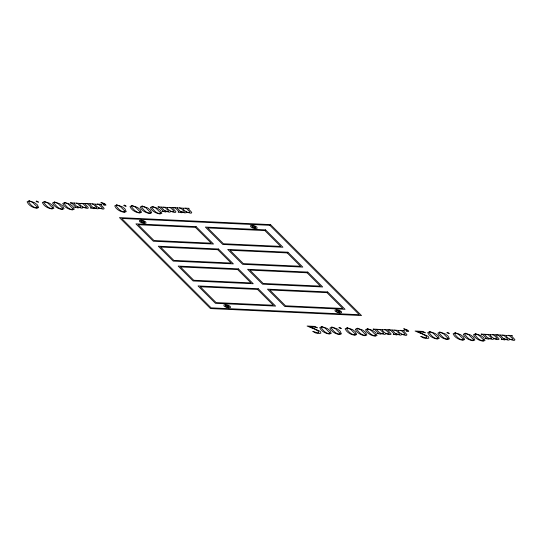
<?xml version="1.0" encoding="UTF-8"?>
<svg xmlns="http://www.w3.org/2000/svg" width="542" height="542" viewBox="0 0 542 542"><rect width="100%" height="100%" fill="white"/><g stroke="black" fill="none" stroke-linecap="round" stroke-linejoin="round"><path stroke-width="0.81" d="M142.702 221.807L144.328 221.881M253.812 226.949L255.431 227.023M227.166 306.223L228.785 306.298M338.276 311.365L339.895 311.447M37.195 206.983L37.141 207.81C33.441 208.101 30.501 204.612 28.557 201.841L29.451 201.123L32.567 202.342L37.195 206.983M52.459 207.694L52.405 208.521C48.699 208.805 45.765 205.316 43.821 202.545L44.715 201.827L47.831 203.047L52.459 207.694M62.635 208.162L62.581 208.988C58.875 209.28 55.941 205.784 53.997 203.02L54.891 202.302L58.008 203.521L62.635 208.162M72.811 208.636L72.757 209.463C69.051 209.747 66.117 206.258 64.173 203.487L65.067 202.769L68.184 203.988L72.811 208.636M124.823 211.041L124.768 211.868C121.062 212.152 118.122 208.663 116.184 205.899L117.079 205.181L120.189 206.394L124.823 211.041M140.087 211.753L140.032 212.579C136.327 212.864 133.386 209.375 131.449 206.604L132.343 205.885L135.453 207.105L140.087 211.753M150.263 212.22L150.202 213.047C146.503 213.331 143.562 209.842 141.625 207.071L142.519 206.36L145.629 207.572L150.263 212.22M160.432 212.694L160.378 213.521C156.679 213.805 153.738 210.316 151.801 207.545L152.695 206.827L155.805 208.047L160.432 212.694M329.814 332.788L329.76 333.615C326.054 333.899 323.113 330.41 321.176 327.639L322.07 326.921L325.186 328.14L329.814 332.788M339.99 333.255L339.936 334.082C336.23 334.367 333.289 330.877 331.352 328.113L332.246 327.395L335.356 328.608L339.99 333.255M355.254 333.967L355.2 334.787C351.494 335.078 348.553 331.589 346.616 328.818L347.51 328.1L350.62 329.319L355.254 333.967M365.43 334.434L365.369 335.261C361.67 335.545 358.729 332.056 356.792 329.285L357.686 328.574L360.796 329.787L365.43 334.434M375.599 334.909L375.545 335.735C371.846 336.02 368.906 332.531 366.968 329.76L367.862 329.041L370.972 330.261L375.599 334.909M437.787 337.788L437.733 338.615C434.027 338.899 431.093 335.41 429.149 332.639L430.043 331.921L433.16 333.14L437.787 337.788M447.963 338.255L447.909 339.082C444.203 339.367 441.269 335.877 439.325 333.106L440.219 332.395L443.336 333.608L447.963 338.255M463.227 338.96L463.173 339.787C459.467 340.078 456.533 336.589 454.589 333.818L455.483 333.1L458.6 334.319L463.227 338.96M473.403 339.434L473.349 340.261C469.643 340.545 466.703 337.056 464.765 334.285L465.659 333.574L468.776 334.787L473.403 339.434M483.579 339.909L483.525 340.728C479.819 341.02 476.879 337.53 474.941 334.76L475.835 334.041L478.945 335.261L483.579 339.909M82.763 207.193L82.709 207.932L81.503 208.128L77.303 206.942L78.346 207.979L74.579 207.24L75.595 206.881L72.039 203.365L70.297 202.816L74.796 203.026L73.922 203.44L77.039 206.678L80.053 207.464L80.934 207.18L80.406 206.339L77.73 203.711L75.724 203.067L80.514 203.474C77.255 203.426 83.99 208.528 85.575 207.708L86.476 207.423L85.9 206.59L83.244 203.975L81.225 203.325L85.717 203.528L84.952 203.948L88.305 207.627L88.068 208.243L86.977 208.379L82.763 207.193M98.59 207.925L98.536 208.663L97.336 208.86L93.136 207.674L94.172 208.717L90.406 207.972L91.429 207.62L87.872 204.097L86.124 203.548L90.629 203.758L89.748 204.171L92.872 207.41L95.887 208.203L96.767 207.918L96.239 207.071L93.556 204.442L91.551 203.799L96.347 204.205C93.082 204.158 99.816 209.259 101.408 208.44L102.302 208.155L101.733 207.329L99.071 204.707L97.059 204.056L101.55 204.266L100.778 204.68L104.132 208.365L103.895 208.975L102.811 209.117L98.59 207.925M170.384 211.251L170.33 211.99L169.131 212.186L164.931 211.001L165.967 212.037L162.2 211.292L163.223 210.94L159.666 207.423L157.918 206.875L162.424 207.085L161.543 207.498L164.666 210.73L167.681 211.522L168.562 211.238L168.034 210.398L165.351 207.769L163.345 207.125L168.142 207.532C164.876 207.478 171.611 212.586 173.203 211.766L174.097 211.482L173.528 210.648L170.865 208.033L168.853 207.376L173.345 207.586L172.573 208.006L175.926 211.685L175.689 212.301L174.605 212.437L170.384 211.251M186.218 211.983L186.163 212.721L184.958 212.918L180.757 211.732L181.8 212.769L178.033 212.03L179.05 211.671L175.493 208.155L173.752 207.606L178.25 207.816L177.376 208.23L180.493 211.468L183.508 212.254L184.388 211.969L183.86 211.129L181.184 208.501L179.178 207.857L183.968 208.263C180.71 208.216 187.444 213.318 189.029 212.498L189.93 212.213L189.354 211.38L186.699 208.765L184.68 208.114L189.172 208.318L188.406 208.738L191.76 212.417L191.522 213.033L190.432 213.169L186.218 211.983M385.552 333.465L385.504 334.197L384.298 334.4L380.098 333.215L381.134 334.251L377.368 333.506L378.391 333.154L374.834 329.638L373.086 329.089L377.591 329.292L376.71 329.712L379.834 332.944L382.848 333.737L383.729 333.452L383.201 332.612L380.518 329.983L378.512 329.34L383.309 329.746C380.044 329.692 386.778 334.8 388.37 333.98L389.271 333.696L388.695 332.863L386.033 330.247L384.021 329.59L388.512 329.8L387.74 330.22L391.094 333.899L390.857 334.509L389.773 334.651L385.552 333.465M401.385 334.197L401.331 334.936L400.125 335.132L395.924 333.947L396.968 334.983L393.201 334.245L394.217 333.886L390.66 330.369L388.919 329.821L393.417 330.031L392.543 330.444L395.66 333.682L398.675 334.468L399.556 334.184L399.027 333.344L396.351 330.715L394.346 330.071L399.136 330.478C395.877 330.424 402.611 335.532 404.197 334.712L405.098 334.428L404.522 333.594L401.866 330.979L399.847 330.329L404.339 330.532L403.573 330.952L406.927 334.631L406.69 335.247L405.599 335.383L401.385 334.197M493.525 338.465L493.477 339.197L492.272 339.4L488.071 338.215L489.114 339.251L485.347 338.506L486.364 338.154L482.807 334.638L481.066 334.089L485.564 334.292L484.69 334.712L487.807 337.944L490.822 338.736L491.702 338.452L491.174 337.612L488.498 334.976L486.486 334.339L491.282 334.739C488.024 334.692 494.758 339.793 496.343 338.974L497.244 338.696L496.668 337.862L494.013 335.247L491.994 334.59L496.486 334.8L495.72 335.22L499.074 338.899L498.836 339.509L497.746 339.651L493.525 338.465M509.358 339.197L509.304 339.936L508.105 340.132L503.904 338.946L504.941 339.983L501.174 339.238L502.197 338.885L498.64 335.369L496.892 334.82L501.391 335.031L500.517 335.444L503.633 338.682L506.655 339.468L507.536 339.184L507 338.344L504.324 335.715L502.319 335.071L507.109 335.478C503.85 335.423 510.584 340.532 512.17 339.712L513.071 339.428L512.502 338.594L509.839 335.979L507.82 335.322L512.312 335.532L511.546 335.952L514.9 339.631L514.663 340.247L513.579 340.383L509.358 339.197M29.092 200.784L27.1 201.861C28.706 205.635 32.818 207.674 36.693 208.297L38.631 207.579L37.323 204.801L34.512 202.633L29.092 200.784M44.349 201.495L42.364 202.566C43.963 206.339 48.082 208.379 51.957 209.002L53.895 208.284L52.588 205.506L49.769 203.338L44.349 201.495M54.525 201.963L52.54 203.033C54.139 206.814 58.258 208.853 62.134 209.469L64.071 208.751L62.764 205.98L59.945 203.812L54.525 201.963M64.701 202.437L62.716 203.507C64.315 207.281 68.434 209.32 72.31 209.944L74.247 209.226L72.94 206.448L70.121 204.28L64.701 202.437M116.713 204.842L114.721 205.913C116.327 209.693 120.446 211.732 124.321 212.349L126.252 211.631L124.945 208.86L122.133 206.692L116.713 204.842M131.977 205.547L129.985 206.624C131.591 210.398 135.703 212.437 139.585 213.06L141.516 212.342L140.209 209.564L137.397 207.396L131.977 205.547M142.153 206.021L140.161 207.091C141.767 210.872 145.879 212.904 149.761 213.528L151.692 212.81L150.385 210.039L147.573 207.871L142.153 206.021M152.329 206.495L150.337 207.566C151.943 211.339 156.055 213.379 159.937 214.002L161.868 213.284L160.561 210.506L157.749 208.338L152.329 206.495M321.704 326.589L319.719 327.659C321.318 331.433 325.437 333.472 329.312 334.096L331.243 333.377L329.942 330.6L327.124 328.432L321.704 326.589M331.88 327.056L329.895 328.127C331.494 331.907 335.613 333.947 339.488 334.563L341.419 333.845L340.112 331.074L337.3 328.906L331.88 327.056M347.144 327.761L345.152 328.838C346.758 332.612 350.877 334.651 354.753 335.274L356.683 334.556L355.376 331.779L352.564 329.611L347.144 327.761M357.32 328.235L355.328 329.306C356.934 333.086 361.047 335.119 364.929 335.742L366.859 335.024L365.552 332.253L362.74 330.085L357.32 328.235M367.496 328.703L365.504 329.78C367.11 333.554 371.223 335.593 375.105 336.216L377.036 335.498L375.728 332.72L372.916 330.552L367.496 328.703M429.677 331.582L427.692 332.659C429.291 336.433 433.41 338.472 437.286 339.096L439.223 338.377L437.916 335.6L435.097 333.432L429.677 331.582M439.853 332.056L437.868 333.127C439.467 336.907 443.586 338.94 447.462 339.563L449.399 338.845L448.092 336.074L445.273 333.906L439.853 332.056M455.117 332.761L453.132 333.838C454.731 337.612 458.85 339.651 462.726 340.274L464.663 339.556L463.356 336.778L460.537 334.61L455.117 332.761M465.293 333.235L463.308 334.306C464.907 338.086 469.026 340.119 472.902 340.742L474.833 340.024L473.532 337.253L470.713 335.078L465.293 333.235M475.469 333.703L473.484 334.78C475.083 338.554 479.203 340.593 483.078 341.216L485.009 340.498L483.701 337.72L480.889 335.552L475.469 333.703M104.741 204.368L103.021 204.334L103.983 205.215L105.941 205.188L105.636 204.402L103.908 203.345L100.914 202.498L104.741 204.368M407.537 330.64L405.816 330.606L406.778 331.487L408.729 331.46L408.431 330.674L406.696 329.617L403.702 328.77L407.537 330.64M318.771 332.409L317.334 332.761L312.795 331.386L315.579 332.957L318.682 333.601L320.85 333.167L320.62 331.88L319.042 330.762L309.99 326.934L315.051 327.205L317.355 327.835L315.017 326.399L307.063 326.033L315.01 329.258L318.425 331.311L318.771 332.409M426.75 337.409L425.314 337.761L420.768 336.386L423.559 337.957L426.656 338.601L428.83 338.161L428.593 336.88L427.015 335.762L417.963 331.934L423.031 332.205L425.328 332.835L422.99 331.399L415.043 331.026L422.984 334.258L426.405 336.311L426.75 337.409M36.761 201.123L36.151 201.258L36.246 201.665L38.557 202.166L36.761 201.123M124.382 205.181L123.779 205.316L123.874 205.716L126.178 206.224L124.382 205.181M141.062 220.167L139.382 220.547L139.646 221.664L141.706 222.864L144.341 223.446L146.022 223.067L145.757 221.949L143.705 220.743L141.062 220.167M252.172 225.309L250.492 225.689L250.756 226.807L252.809 228.006L255.451 228.588L257.132 228.209L256.867 227.091L254.815 225.892L252.172 225.309M225.526 304.584L223.846 304.963L224.11 306.081L226.163 307.28L228.805 307.863L230.486 307.483L230.221 306.365L228.168 305.166L225.526 304.584M336.636 309.733L334.956 310.112L335.22 311.23L337.273 312.429L339.915 313.005L341.596 312.626L341.331 311.508L339.272 310.309L336.636 309.733M339.549 327.395L338.946 327.531L339.041 327.93L341.345 328.438L339.549 327.395M447.523 332.388L446.92 332.531L447.014 332.93L449.318 333.438L447.523 332.388M270.526 224.605L119.443 217.606L210.452 308.567L361.534 315.566L270.526 224.605M269.841 225.323L121.699 218.467L211.136 307.849L359.271 314.706L269.841 225.323M196.109 226.644L135.927 223.86L153.318 241.237L213.501 244.029L196.109 226.644M265.553 229.862L205.371 227.071L222.762 244.456L282.944 247.24L265.553 229.862M195.432 227.369L138.19 224.713L154.003 240.519L211.245 243.168L195.432 227.369M264.875 230.58L207.627 227.931L223.44 243.737L280.681 246.386L264.875 230.58M218.467 248.995L158.284 246.203L173.189 261.102L233.372 263.886L218.467 248.995M287.91 252.206L227.728 249.422L242.633 264.32L302.815 267.104L287.91 252.206M217.789 249.713L160.547 247.064L173.874 260.384L231.116 263.033L217.789 249.713M287.233 252.924L229.984 250.275L243.317 263.595L300.559 266.251L287.233 252.924M238.345 268.852L178.162 266.068L193.067 280.966L253.25 283.751L238.345 268.852M307.781 272.07L247.599 269.286L262.504 284.184L322.686 286.969L307.781 272.07M237.66 269.577L180.418 266.928L193.745 280.248L250.987 282.897L237.66 269.577M307.104 272.789L249.862 270.14L263.188 283.459L320.43 286.108L307.104 272.789M258.216 288.717L198.033 285.932L215.425 303.31L275.607 306.101L258.216 288.717M327.659 291.935L267.477 289.15L284.862 306.528L345.051 309.313L327.659 291.935M257.538 289.442L200.289 286.786L216.102 302.592L273.344 305.241L257.538 289.442M326.975 292.653L269.733 290.004L285.546 305.81L342.788 308.459L326.975 292.653M336.65 311.291A1.911 0.705 16.9 0 0 339.834 312.158A1.911 0.705 16.9 0 0 338.33 310.654A1.911 0.705 16.9 0 0 336.65 311.291M141.083 221.732A1.911 0.705 16.9 0 0 144.267 222.593A1.911 0.705 16.9 0 0 142.763 221.089A1.911 0.705 16.9 0 0 141.083 221.732M252.193 226.874A1.911 0.705 16.9 0 0 255.377 227.742A1.911 0.705 16.9 0 0 253.866 226.231A1.911 0.705 16.9 0 0 252.193 226.874M225.547 306.149A1.911 0.705 16.9 0 0 228.731 307.016A1.911 0.705 16.9 0 0 227.227 305.512A1.911 0.705 16.9 0 0 225.547 306.149"/></g></svg>
